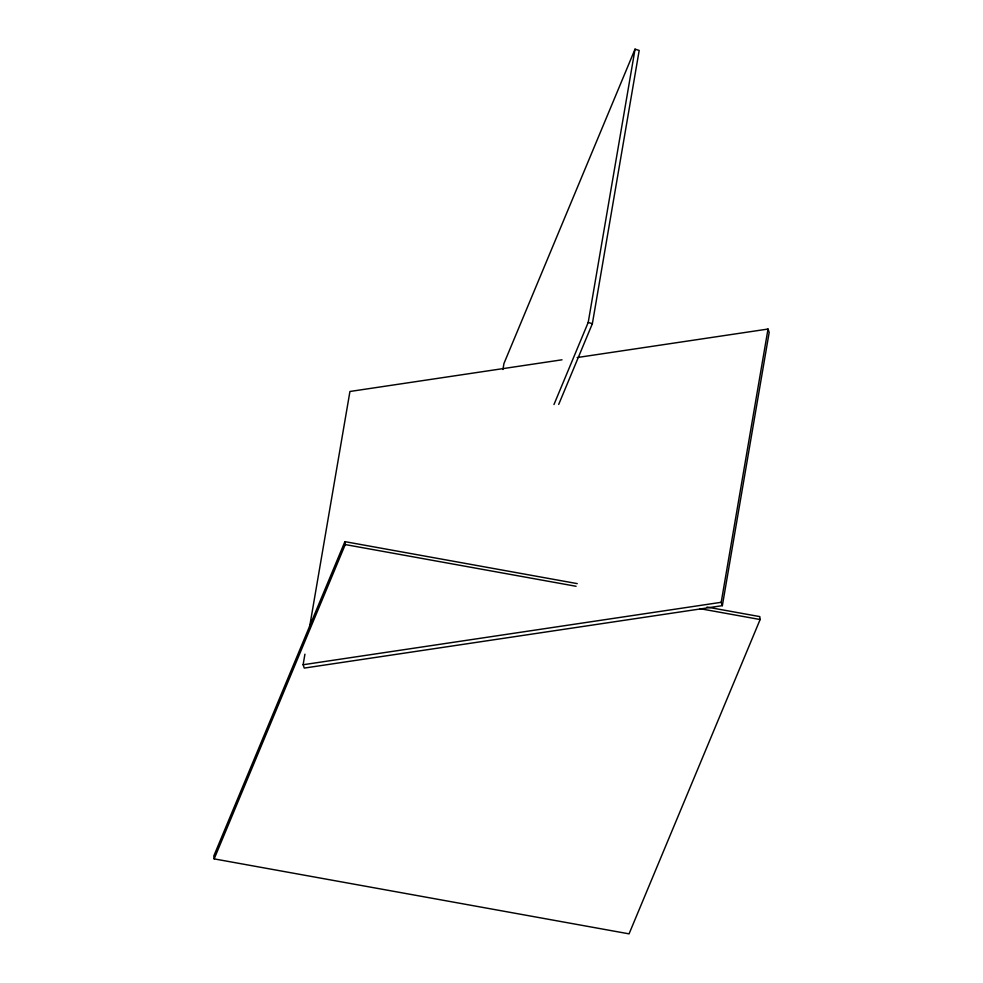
<?xml version="1.0" encoding="UTF-8"?>
<svg xmlns="http://www.w3.org/2000/svg" width="983" height="983" viewBox="0 0 983 983"><rect width="100%" height="100%" fill="white"/><g stroke="black" fill="none" stroke-linecap="round" stroke-linejoin="round"><path stroke-width="1.47" d="M577.156 357.542L768.018 329.047L769.185 332.389L722.358 605.651L304.275 668.084L303.12 664.741L304.927 654.174M309.584 626.994L349.936 391.48L562.006 359.803M502.927 369.497L503.96 363.464L635.043 49.15L639.183 50.452L592.356 323.726L558.7 404.418M553.97 404.529L588.215 322.412L635.043 49.15M722.358 605.651L721.203 602.309L768.018 329.047M577.242 583.619L344.898 541.645L213.815 855.947L214.159 858.884L629.059 933.85L760.129 619.536L759.785 616.599L706.986 607.064M214.159 858.884L345.242 544.57L344.898 541.645M303.12 664.741L721.203 602.309M345.242 544.57L576.075 586.286M699.785 608.637L760.129 619.536M588.215 322.412L592.356 323.726"/></g></svg>
